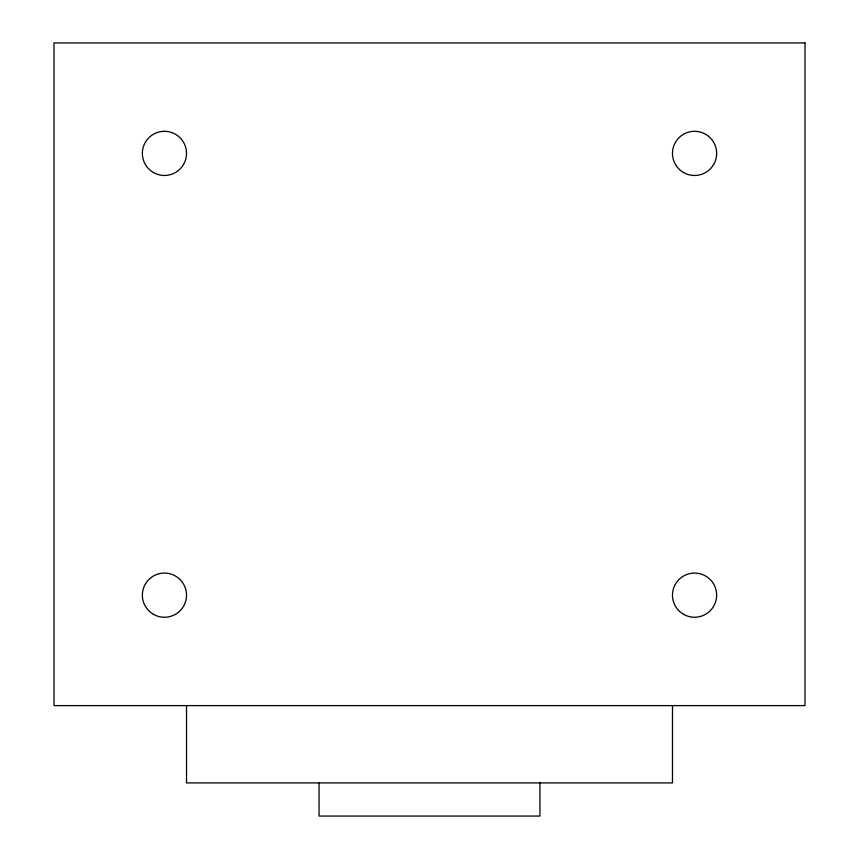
<?xml version="1.0" encoding="UTF-8"?>
<svg xmlns="http://www.w3.org/2000/svg" width="859" height="859" viewBox="0 0 859 859"><rect width="100%" height="100%" fill="white"/><g stroke="black" fill="none" stroke-linecap="round" stroke-linejoin="round"><path stroke-width="1.29" d="M672.479 705.604L672.479 782.914L186.521 782.914L186.521 705.604M539.946 782.914L539.946 816.05L319.054 816.05L319.054 782.914M805.001 42.95L53.999 42.95L53.999 705.604L805.001 705.604L805.001 42.95M153.396 614.292A22.087 22.087 0 0 0 186.521 595.169A22.087 22.087 0 0 0 153.396 576.035A22.087 22.087 0 0 0 153.396 614.292M153.396 172.519A22.087 22.087 0 0 0 186.521 153.396A22.087 22.087 0 0 0 153.396 134.262A22.087 22.087 0 0 0 153.396 172.519M683.517 614.292A22.087 22.087 0 0 0 716.653 595.169A22.087 22.087 0 0 0 683.517 576.035A22.087 22.087 0 0 0 683.517 614.292M683.517 172.519A22.087 22.087 0 0 0 716.653 153.396A22.087 22.087 0 0 0 683.517 134.262A22.087 22.087 0 0 0 683.517 172.519"/></g></svg>
